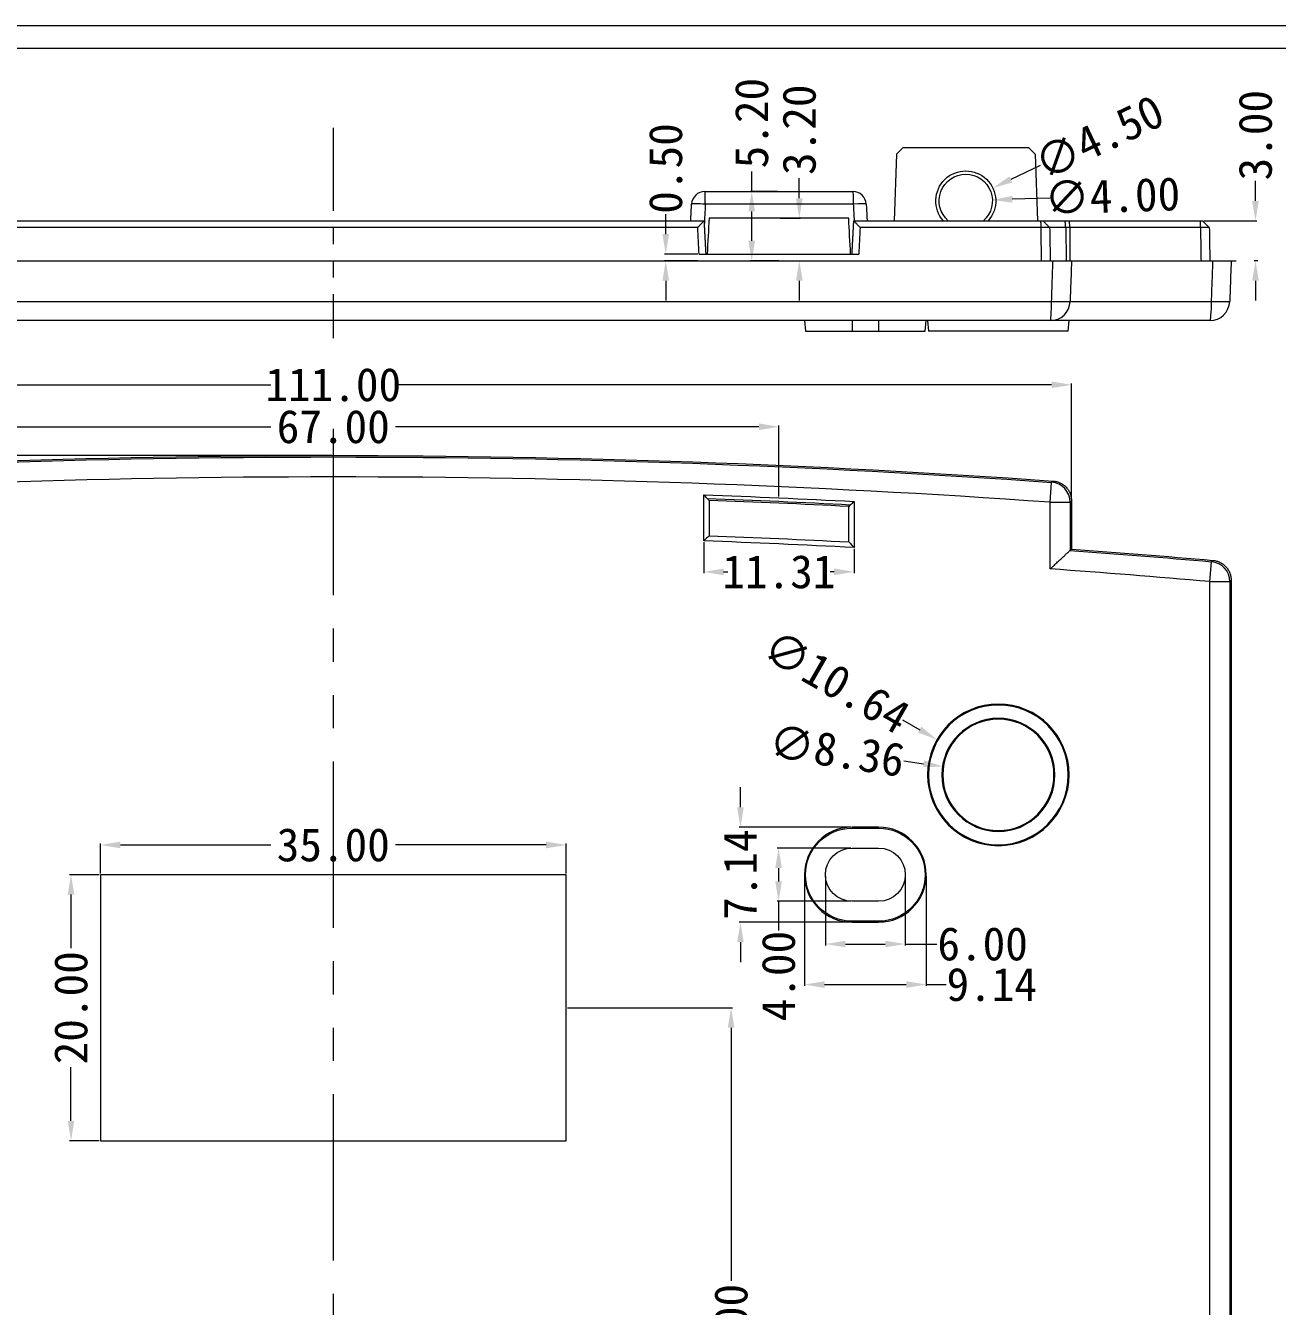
# Model space of a CAD drawing. Extents: x 28 to 864, y 245 to 592.
# Drawn here: x 593.9 to 688, y 495.6 to 591.8 of the extents above; entities that cross this region are included whole.
import ezdxf

# ---------------------------------------------------------------- set-up
doc = ezdxf.new("R2010")
doc.units = 0
doc.header["$MEASUREMENT"] = 0
doc.linetypes.add('PHANTOM', pattern=[2.5, 1.25, -0.25, 0.25, -0.25, 0.25, -0.25])
doc.layers.add('10', color=7, linetype='Continuous')
doc.layers.add('20', color=7, linetype='Continuous')
doc.dimstyles.new('2', dxfattribs={"dimtxt": 2.5, "dimasz": 1.5, "dimexe": 0.1, "dimexo": 0.1, "dimgap": 0.1, "dimtad": 0, "dimzin": 0, "dimdsep": 46, "dimtxsty": 'Standard', "dimcen": 0, "dimclrd": 4, "dimclre": 4, "dimclrt": 3, "dimadec": 1, "dimazin": 0, "dimtfac": 1, "dimtofl": 0, "dimtmove": 0, "dimatfit": 3, "dimfxl": 0.18, "dimtolj": 1, "dimtzin": 0, "dimlwd": 9, "dimlwe": 9, "dimarcsym": 0})

# ---------------------------------------------------------------- blocks, each defined once
blk = doc.blocks.new('*D68')
at = {"color": 4, "linetype": 'Continuous', "lineweight": 9}
for p, q in [((583.553, 556.432), (583.553, 561.772)), ((585.053, 561.672), (612.371, 561.672)), ((649.055, 561.672), (621.737, 561.672)), ((650.555, 556.432), (650.555, 561.772))]:
    blk.add_line(p, q, dxfattribs=at)
for points in [[(585.053, 561.922), (585.053, 561.422), (583.553, 561.672)], [(649.055, 561.922), (649.055, 561.422), (650.555, 561.672)]]:
    blk.add_solid(points, dxfattribs=at)
at = {"layer": 'Defpoints', "color": 0, "linetype": 'Continuous', "lineweight": 9}
for p in [(650.555, 561.672), (583.553, 556.332), (650.555, 556.332)]:
    blk.add_point(p, dxfattribs=at)
at = {"color": 3, "linetype": 'Continuous', "lineweight": 9, "insert": (617.054, 561.672), "char_height": 2.5, "attachment_point": 5}
blk.add_mtext('\\A1;67.00', dxfattribs=at)
blk = doc.blocks.new('*D69')
at = {"color": 4, "linetype": 'Continuous', "lineweight": 9}
for p, q in [((561.554, 556.2), (561.554, 564.927)), ((563.054, 564.827), (612.371, 564.827)), ((671.054, 564.827), (621.737, 564.827)), ((672.554, 556.2), (672.554, 564.927))]:
    blk.add_line(p, q, dxfattribs=at)
for points in [[(563.054, 565.077), (563.054, 564.577), (561.554, 564.827)], [(671.054, 565.077), (671.054, 564.577), (672.554, 564.827)]]:
    blk.add_solid(points, dxfattribs=at)
at = {"layer": 'Defpoints', "color": 0, "linetype": 'Continuous', "lineweight": 9}
for p in [(672.554, 564.827), (561.554, 556.1), (672.554, 556.1)]:
    blk.add_point(p, dxfattribs=at)
at = {"color": 3, "linetype": 'Continuous', "lineweight": 9, "insert": (617.054, 564.827), "char_height": 2.5, "attachment_point": 5}
blk.add_mtext('\\A1;111.00', dxfattribs=at)
blk = doc.blocks.new('*D73')
at = {"color": 4, "linetype": 'Continuous', "lineweight": 9}
for p, q in [((599.554, 528.109), (599.554, 530.343)), ((601.054, 530.243), (612.371, 530.243)), ((633.054, 530.243), (621.737, 530.243)), ((634.554, 528.109), (634.554, 530.343))]:
    blk.add_line(p, q, dxfattribs=at)
for points in [[(601.054, 530.493), (601.054, 529.993), (599.554, 530.243)], [(633.054, 530.493), (633.054, 529.993), (634.554, 530.243)]]:
    blk.add_solid(points, dxfattribs=at)
at = {"layer": 'Defpoints', "color": 0, "linetype": 'Continuous', "lineweight": 9}
for p in [(634.554, 530.243), (599.554, 528.009), (634.554, 528.009)]:
    blk.add_point(p, dxfattribs=at)
at = {"color": 3, "linetype": 'Continuous', "lineweight": 9, "insert": (617.054, 530.243), "char_height": 2.5, "attachment_point": 5}
blk.add_mtext('\\A1;35.00', dxfattribs=at)
blk = doc.blocks.new('*D74')
at = {"color": 4, "linetype": 'Continuous', "lineweight": 9}
for p, q in [((599.454, 528.009), (597.237, 528.009)), ((597.337, 526.509), (597.337, 522.484)), ((597.337, 509.509), (597.337, 513.534)), ((599.454, 508.009), (597.237, 508.009))]:
    blk.add_line(p, q, dxfattribs=at)
for points in [[(597.087, 526.509), (597.587, 526.509), (597.337, 528.009)], [(597.087, 509.509), (597.587, 509.509), (597.337, 508.009)]]:
    blk.add_solid(points, dxfattribs=at)
at = {"layer": 'Defpoints', "color": 0, "linetype": 'Continuous', "lineweight": 9}
for p in [(599.554, 528.009), (597.337, 508.009), (599.554, 508.009)]:
    blk.add_point(p, dxfattribs=at)
at = {"color": 3, "linetype": 'Continuous', "lineweight": 9, "insert": (597.337, 518.009), "char_height": 2.5, "attachment_point": 5, "rotation": 90}
blk.add_mtext('\\A1;20.00', dxfattribs=at)
blk = doc.blocks.new('*D77')
at = {"color": 4, "linetype": 'Continuous', "lineweight": 9}
for p, q in [((634.654, 518.009), (647.061, 518.009)), ((646.961, 516.509), (646.961, 497.484)), ((646.961, 469.509), (646.961, 488.534)), ((643.654, 468.009), (647.061, 468.009))]:
    blk.add_line(p, q, dxfattribs=at)
for points in [[(646.711, 516.509), (647.211, 516.509), (646.961, 518.009)], [(646.711, 469.509), (647.211, 469.509), (646.961, 468.009)]]:
    blk.add_solid(points, dxfattribs=at)
at = {"layer": 'Defpoints', "color": 0, "linetype": 'Continuous', "lineweight": 9}
for p in [(634.554, 518.009), (643.554, 468.009), (646.961, 468.009)]:
    blk.add_point(p, dxfattribs=at)
at = {"color": 3, "linetype": 'Continuous', "lineweight": 9, "insert": (646.961, 493.009), "char_height": 2.5, "attachment_point": 5, "rotation": 90}
blk.add_mtext('\\A1;50.00', dxfattribs=at)
blk = doc.blocks.new('*D82')
at = {"color": 4, "linetype": 'Continuous', "lineweight": 9}
for p, q in [((616.954, 559.509), (547.021, 559.509)), ((547.121, 558.009), (547.121, 518.234)), ((547.121, 469.509), (547.121, 509.284)), ((547.341, 468.009), (547.021, 468.009))]:
    blk.add_line(p, q, dxfattribs=at)
for points in [[(546.871, 558.009), (547.371, 558.009), (547.121, 559.509)], [(546.871, 469.509), (547.371, 469.509), (547.121, 468.009)]]:
    blk.add_solid(points, dxfattribs=at)
at = {"layer": 'Defpoints', "color": 0, "linetype": 'Continuous', "lineweight": 9}
for p in [(547.121, 559.509), (617.054, 559.509), (547.441, 468.009)]:
    blk.add_point(p, dxfattribs=at)
at = {"color": 3, "linetype": 'Continuous', "lineweight": 9, "insert": (547.121, 513.759), "char_height": 2.5, "attachment_point": 5, "rotation": 90}
blk.add_mtext('\\A1;91.50', dxfattribs=at)
blk = doc.blocks.new('*D85')
at = {"color": 4, "linetype": 'Continuous', "lineweight": 9}
for p, q in [((655.954, 530.009), (650.431, 530.009)), ((650.531, 528.509), (650.531, 527.509)), ((655.954, 526.009), (650.431, 526.009)), ((650.531, 526.009), (650.531, 523.824))]:
    blk.add_line(p, q, dxfattribs=at)
for points in [[(650.281, 528.509), (650.781, 528.509), (650.531, 530.009)], [(650.281, 527.509), (650.781, 527.509), (650.531, 526.009)]]:
    blk.add_solid(points, dxfattribs=at)
at = {"layer": 'Defpoints', "color": 0, "linetype": 'Continuous', "lineweight": 9}
for p in [(656.054, 530.009), (650.531, 526.009), (656.054, 526.009)]:
    blk.add_point(p, dxfattribs=at)
at = {"color": 3, "linetype": 'Continuous', "lineweight": 9, "insert": (650.531, 520.391), "char_height": 2.5, "attachment_point": 5, "rotation": 90}
blk.add_mtext('\\A1;4.00', dxfattribs=at)
blk = doc.blocks.new('*D86')
at = {"color": 4, "linetype": 'Continuous', "lineweight": 9}
for p, q in [((647.664, 533.079), (647.664, 534.579)), ((655.954, 531.579), (647.564, 531.579)), ((655.954, 524.439), (647.564, 524.439)), ((647.664, 522.939), (647.664, 521.439))]:
    blk.add_line(p, q, dxfattribs=at)
for points in [[(647.414, 533.079), (647.914, 533.079), (647.664, 531.579)], [(647.414, 522.939), (647.914, 522.939), (647.664, 524.439)]]:
    blk.add_solid(points, dxfattribs=at)
at = {"layer": 'Defpoints', "color": 0, "linetype": 'Continuous', "lineweight": 9}
for p in [(656.054, 531.579), (647.664, 524.439), (656.054, 524.439)]:
    blk.add_point(p, dxfattribs=at)
at = {"color": 3, "linetype": 'Continuous', "lineweight": 9, "insert": (647.664, 528.009), "char_height": 2.5, "attachment_point": 5, "rotation": 90}
blk.add_mtext('\\A1;7.14', dxfattribs=at)
blk = doc.blocks.new('*D87')
at = {"color": 4, "linetype": 'Continuous', "lineweight": 9}
for p, q in [((654.054, 527.909), (654.054, 522.699)), ((660.054, 527.909), (660.054, 522.699)), ((655.554, 522.799), (658.554, 522.799)), ((660.054, 522.799), (662.439, 522.799))]:
    blk.add_line(p, q, dxfattribs=at)
for points in [[(655.554, 523.049), (655.554, 522.549), (654.054, 522.799)], [(658.554, 523.049), (658.554, 522.549), (660.054, 522.799)]]:
    blk.add_solid(points, dxfattribs=at)
at = {"layer": 'Defpoints', "color": 0, "linetype": 'Continuous', "lineweight": 9}
for p in [(654.054, 528.009), (660.054, 528.009), (654.054, 522.799)]:
    blk.add_point(p, dxfattribs=at)
at = {"color": 3, "linetype": 'Continuous', "lineweight": 9, "insert": (665.872, 522.799), "char_height": 2.5, "attachment_point": 5}
blk.add_mtext('\\A1;6.00', dxfattribs=at)
blk = doc.blocks.new('*D88')
at = {"color": 4, "linetype": 'Continuous', "lineweight": 9}
for p, q in [((652.484, 527.909), (652.484, 519.649)), ((661.624, 527.909), (661.624, 519.649)), ((653.984, 519.749), (660.124, 519.749)), ((661.624, 519.749), (663.124, 519.749))]:
    blk.add_line(p, q, dxfattribs=at)
for points in [[(653.984, 519.999), (653.984, 519.499), (652.484, 519.749)], [(660.124, 519.999), (660.124, 519.499), (661.624, 519.749)]]:
    blk.add_solid(points, dxfattribs=at)
at = {"layer": 'Defpoints', "color": 0, "linetype": 'Continuous', "lineweight": 9}
for p in [(652.484, 528.009), (661.624, 528.009), (652.484, 519.749)]:
    blk.add_point(p, dxfattribs=at)
at = {"color": 3, "linetype": 'Continuous', "lineweight": 9, "insert": (666.557, 519.749), "char_height": 2.5, "attachment_point": 5}
blk.add_mtext('\\A1;9.14', dxfattribs=at)
blk = doc.blocks.new('*D89')
at = {"color": 4, "linetype": 'Continuous', "lineweight": 9}
blk.add_line((659.841, 539.656), (661.141, 538.908), dxfattribs=at)
blk.add_solid([(661.266, 539.125), (661.017, 538.691), (662.442, 538.161)], dxfattribs=at)
at = {"layer": 'Defpoints', "color": 0, "linetype": 'Continuous', "lineweight": 9}
for p in [(662.442, 538.161), (671.666, 532.858)]:
    blk.add_point(p, dxfattribs=at)
at = {"color": 3, "linetype": 'Continuous', "lineweight": 9, "insert": (654.878, 542.509), "char_height": 2.5, "attachment_point": 5, "rotation": 330.10838}
blk.add_mtext('\\A1;∅10.64', dxfattribs=at)
blk = doc.blocks.new('*D90')
at = {"color": 4, "linetype": 'Continuous', "lineweight": 9}
blk.add_line((659.953, 536.569), (661.436, 536.347), dxfattribs=at)
blk.add_solid([(661.473, 536.595), (661.399, 536.1), (662.92, 536.126)], dxfattribs=at)
at = {"layer": 'Defpoints', "color": 0, "linetype": 'Continuous', "lineweight": 9}
for p in [(662.92, 536.126), (671.188, 534.892)]:
    blk.add_point(p, dxfattribs=at)
at = {"color": 3, "linetype": 'Continuous', "lineweight": 9, "insert": (654.909, 537.321), "char_height": 2.5, "attachment_point": 5, "rotation": 351.51377}
blk.add_mtext('\\A1;∅8.36', dxfattribs=at)
blk = doc.blocks.new('*D91')
at = {"color": 4, "linetype": 'Continuous', "lineweight": 9}
for p, q in [((644.901, 552.995), (644.901, 550.667)), ((656.208, 552.496), (656.208, 550.667)), ((646.401, 550.767), (646.704, 550.767)), ((654.708, 550.767), (654.404, 550.767))]:
    blk.add_line(p, q, dxfattribs=at)
for points in [[(646.401, 551.017), (646.401, 550.517), (644.901, 550.767)], [(654.708, 551.017), (654.708, 550.517), (656.208, 550.767)]]:
    blk.add_solid(points, dxfattribs=at)
at = {"layer": 'Defpoints', "color": 0, "linetype": 'Continuous', "lineweight": 9}
for p in [(644.901, 553.095), (656.208, 552.596), (656.208, 550.767)]:
    blk.add_point(p, dxfattribs=at)
at = {"color": 3, "linetype": 'Continuous', "lineweight": 9, "insert": (650.554, 550.767), "char_height": 2.5, "attachment_point": 5}
blk.add_mtext('\\A1;11.31', dxfattribs=at)
blk = doc.blocks.new('*D127')
at = {"color": 4, "linetype": 'Continuous', "lineweight": 9}
for p, q in [((686.382, 578.651), (686.382, 580.151)), ((682.5, 577.151), (686.482, 577.151)), ((686.567, 574.151), (686.282, 574.151)), ((686.382, 572.651), (686.382, 571.151))]:
    blk.add_line(p, q, dxfattribs=at)
for points in [[(686.132, 578.651), (686.632, 578.651), (686.382, 577.151)], [(686.132, 572.651), (686.632, 572.651), (686.382, 574.151)]]:
    blk.add_solid(points, dxfattribs=at)
at = {"layer": 'Defpoints', "color": 0, "linetype": 'Continuous', "lineweight": 9}
for p in [(682.4, 577.151), (686.382, 577.151), (686.667, 574.151)]:
    blk.add_point(p, dxfattribs=at)
at = {"color": 3, "linetype": 'Continuous', "lineweight": 9, "insert": (686.382, 583.584), "char_height": 2.5, "attachment_point": 5, "rotation": 90}
blk.add_mtext('\\A1;3.00', dxfattribs=at)
blk = doc.blocks.new('*D128')
at = {"color": 4, "linetype": 'Continuous', "lineweight": 9}
for p, q in [((642.048, 576.151), (642.048, 577.651)), ((644.453, 574.651), (641.948, 574.651)), ((644.453, 574.151), (641.948, 574.151)), ((642.048, 572.651), (642.048, 571.151))]:
    blk.add_line(p, q, dxfattribs=at)
for points in [[(641.798, 576.151), (642.298, 576.151), (642.048, 574.651)], [(641.798, 572.651), (642.298, 572.651), (642.048, 574.151)]]:
    blk.add_solid(points, dxfattribs=at)
at = {"layer": 'Defpoints', "color": 0, "linetype": 'Continuous', "lineweight": 9}
for p in [(642.048, 574.651), (644.553, 574.651), (644.553, 574.151)]:
    blk.add_point(p, dxfattribs=at)
at = {"color": 3, "linetype": 'Continuous', "lineweight": 9, "insert": (642.048, 581.084), "char_height": 2.5, "attachment_point": 5, "rotation": 90}
blk.add_mtext('\\A1;0.50', dxfattribs=at)
blk = doc.blocks.new('*D129')
at = {"color": 4, "linetype": 'Continuous', "lineweight": 9}
for p, q in [((652.09, 578.851), (652.09, 580.351)), ((650.654, 577.351), (652.19, 577.351)), ((650.654, 574.151), (652.19, 574.151)), ((652.09, 572.651), (652.09, 571.151))]:
    blk.add_line(p, q, dxfattribs=at)
for points in [[(651.84, 578.851), (652.34, 578.851), (652.09, 577.351)], [(651.84, 572.651), (652.34, 572.651), (652.09, 574.151)]]:
    blk.add_solid(points, dxfattribs=at)
at = {"layer": 'Defpoints', "color": 0, "linetype": 'Continuous', "lineweight": 9}
for p in [(650.554, 577.351), (652.09, 577.351), (650.554, 574.151)]:
    blk.add_point(p, dxfattribs=at)
at = {"color": 3, "linetype": 'Continuous', "lineweight": 9, "insert": (652.09, 583.993), "char_height": 2.5, "attachment_point": 5, "rotation": 90}
blk.add_mtext('\\A1;3.20', dxfattribs=at)
blk = doc.blocks.new('*D130')
at = {"color": 4, "linetype": 'Continuous', "lineweight": 9}
for p, q in [((648.514, 579.351), (648.514, 580.851)), ((650.454, 579.351), (648.414, 579.351)), ((648.514, 575.651), (648.514, 577.851)), ((650.554, 574.151), (648.414, 574.151))]:
    blk.add_line(p, q, dxfattribs=at)
for points in [[(648.264, 577.851), (648.764, 577.851), (648.514, 579.351)], [(648.264, 575.651), (648.764, 575.651), (648.514, 574.151)]]:
    blk.add_solid(points, dxfattribs=at)
at = {"layer": 'Defpoints', "color": 0, "linetype": 'Continuous', "lineweight": 9}
for p in [(648.514, 579.351), (650.554, 579.351), (650.654, 574.151)]:
    blk.add_point(p, dxfattribs=at)
at = {"color": 3, "linetype": 'Continuous', "lineweight": 9, "insert": (648.514, 584.493), "char_height": 2.5, "attachment_point": 5, "rotation": 90}
blk.add_mtext('\\A1;5.20', dxfattribs=at)
blk = doc.blocks.new('*D132')
at = {"color": 4, "linetype": 'Continuous', "lineweight": 9}
blk.add_line((670.199, 581.308), (667.992, 580.26), dxfattribs=at)
blk.add_solid([(667.885, 580.486), (668.099, 580.034), (666.637, 579.616)], dxfattribs=at)
at = {"layer": 'Defpoints', "color": 0, "linetype": 'Continuous', "lineweight": 9}
for p in [(666.637, 579.616), (662.573, 577.685)]:
    blk.add_point(p, dxfattribs=at)
at = {"color": 3, "linetype": 'Continuous', "lineweight": 9, "insert": (674.618, 583.407), "char_height": 2.5, "attachment_point": 5, "rotation": 25.40936}
blk.add_mtext('\\A1;∅4.50', dxfattribs=at)
blk = doc.blocks.new('*D133')
at = {"color": 4, "linetype": 'Continuous', "lineweight": 9}
blk.add_line((670.941, 578.861), (668.103, 578.767), dxfattribs=at)
blk.add_solid([(668.095, 579.017), (668.111, 578.517), (666.604, 578.717)], dxfattribs=at)
at = {"layer": 'Defpoints', "color": 0, "linetype": 'Continuous', "lineweight": 9}
for p in [(662.606, 578.585), (666.604, 578.717)]:
    blk.add_point(p, dxfattribs=at)
at = {"color": 3, "linetype": 'Continuous', "lineweight": 9, "insert": (675.621, 579.016), "char_height": 2.5, "attachment_point": 5, "rotation": 1.89799}
blk.add_mtext('\\A1;∅4.00', dxfattribs=at)

msp = doc.modelspace()

# ---------------------------------------------------------------- linework, layer by layer
at = {"color": 7, "linetype": 'Continuous', "lineweight": 9}
for p, q in [((510.898, 591.82), (864.276, 591.82)), ((512.581, 590.138), (862.593, 590.138))]:
    msp.add_line(p, q, dxfattribs=at)
at = {"layer": '10', "color": 1, "linetype": 'PHANTOM', "lineweight": 9, "ltscale": 5}
msp.add_line((617.054, 584.15), (617.054, 568.328), dxfattribs=at)
at = {"layer": '10', "color": 1, "linetype": 'PHANTOM', "lineweight": 9, "ltscale": 10}
for p, q in [((547.441, 574.151), (686.667, 574.151)), ((617.054, 561.509), (617.054, 374.263))]:
    msp.add_line(p, q, dxfattribs=at)
at = {"layer": '20', "color": 7, "linetype": 'Continuous', "lineweight": 9}
for p, q in [((659.902, 582.651), (659.384, 582.151)), ((659.902, 582.651), (669.308, 582.651)), ((669.826, 582.151), (669.308, 582.651)), ((659.384, 582.151), (659.21, 577.151)), ((669.826, 582.151), (670, 577.151)), ((644.987, 579.351), (656.121, 579.351)), ((656.172, 578.403), (645.024, 578.403)), ((589.185, 577.151), (644.923, 577.151)), ((644.449, 576.651), (589.66, 576.651)), ((655.804, 577.351), (645.304, 577.351)), ((656.185, 577.151), (670.224, 577.151)), ((670.259, 576.651), (656.659, 576.651)), ((672.078, 577.151), (672.397, 577.151)), ((672.115, 576.651), (672.159, 574.151)), ((672.434, 576.651), (672.115, 576.651)), ((672.434, 576.651), (672.397, 577.151)), ((672.397, 577.151), (682.227, 577.151)), ((672.434, 576.651), (672.437, 574.151)), ((682.271, 576.651), (672.434, 576.651)), ((644.553, 574.651), (656.554, 574.651)), ((562.947, 574.151), (671.161, 574.151)), ((672.554, 574.151), (683.185, 574.151)), ((563.054, 571.099), (671.054, 571.099)), ((672.448, 571.099), (683.079, 571.099)), ((670.948, 569.651), (563.16, 569.651)), ((652.484, 569.651), (652.554, 568.851)), ((656.054, 569.651), (656.054, 568.851)), ((658.054, 569.651), (658.054, 568.851)), ((661.554, 568.851), (661.624, 569.651)), ((661.734, 569.651), (661.804, 568.851)), ((682.948, 569.651), (670.948, 569.651)), ((672.304, 568.851), (672.374, 569.651)), ((652.554, 568.851), (656.054, 568.851)), ((656.054, 568.851), (658.054, 568.851)), ((658.054, 568.851), (661.554, 568.851)), ((667.054, 568.851), (661.804, 568.851)), ((672.304, 568.851), (667.054, 568.851)), ((670.948, 556.001), (671.054, 557.496)), ((644.901, 553.095), (644.901, 556.56)), ((645.304, 556.141), (645.304, 553.484)), ((655.804, 553.021), (655.804, 555.679)), ((656.208, 556.063), (656.208, 552.596)), ((670.948, 556.001), (672.448, 556.001)), ((670.948, 550.988), (670.948, 556.001)), ((672.448, 556.001), (672.448, 552.383)), ((672.554, 556.1), (672.554, 552.482)), ((682.948, 550.039), (683.079, 551.532)), ((682.948, 550.039), (684.448, 550.039)), ((682.948, 386.438), (682.948, 550.039)), ((684.448, 550.039), (684.448, 386.438)), ((684.554, 550.137), (684.554, 386.34)), ((658.054, 531.579), (656.054, 531.579)), ((656.054, 531.579), (656.054, 531.509)), ((656.054, 531.509), (658.054, 531.509)), ((658.054, 531.579), (658.054, 531.509)), ((656.054, 530.009), (658.054, 530.009)), ((634.554, 528.009), (599.554, 528.009)), ((599.554, 528.009), (599.554, 508.009)), ((634.554, 508.009), (634.554, 528.009)), ((658.054, 526.009), (656.054, 526.009)), ((658.054, 524.509), (656.054, 524.509)), ((656.054, 524.439), (656.054, 524.509)), ((656.054, 524.439), (658.054, 524.439)), ((658.054, 524.439), (658.054, 524.509)), ((599.554, 508.009), (634.554, 508.009))]:
    msp.add_line(p, q, dxfattribs=at)
at = {"layer": '20', "color": 7, "linetype": 'Continuous', "lineweight": 9, "extrusion": (-6.70362e-16, -5.60665e-33, -1)}
for radius in [5.32, 4.18]:
    msp.add_circle((-667.054, 535.509), radius, dxfattribs=at)
at = {"layer": '20', "color": 7, "linetype": 'Continuous', "lineweight": 9, "extrusion": (0, 0, -1)}
for radius in [5.25, 4.25]:
    msp.add_circle((-667.054, 535.509), radius, dxfattribs=at)
for radius, start, end in [(2.25, 318.18937, 221.81061), (2, 311.40563, 90), (2, 90, 228.59437)]:
    msp.add_arc((-664.605, 578.651), radius, start, end, dxfattribs=at)
at = {"layer": '20', "color": 7, "linetype": 'Continuous', "lineweight": 9}
for centre, radius, start, end in [((644.987, 578.351), 1, 90, 177), ((656.121, 578.351), 1, 3, 90), ((670.948, 571.151), 1.5, 270, 358), ((682.948, 571.151), 1.5, 270, 358), ((617.054, -206.366), 764.269, 85.956292, 94.043708), ((617.054, -206.366), 763.03, 87.089017, 87.878227), ((617.054, -206.366), 759.971, 87.046828, 87.900129), ((617.054, -206.366), 759.269, 85.021237, 85.929618), ((656.054, 528.009), 3.57, 90, 270), ((658.054, 528.009), 3.57, 270, 90)]:
    msp.add_arc(centre, radius, start, end, dxfattribs=at)
at = {"layer": '20', "color": 7, "linetype": 'Continuous', "lineweight": 9, "extrusion": (-6.70362e-16, -5.60665e-33, -1)}
for centre, radius, start, end in [((-617.054, -206.366), 765.875, 85.948847, 94.051153), ((-617.054, -206.366), 765.768, 85.956292, 94.043708), ((-617.054, -206.366), 763.433, 92.090344, 92.939768), ((-617.054, -206.366), 763.171, 92.110749, 92.92108), ((-617.054, -206.366), 760.375, 92.129184, 92.921155), ((-617.054, -206.366), 760.768, 94.175541, 94.978763), ((-617.054, -206.366), 760.875, 94.183003, 94.986135), ((-656.054, 528.009), 3.5, 270, 90), ((-658.054, 528.009), 3.5, 90, 270), ((-656.054, 528.009), 2, 270, 90), ((-658.054, 528.009), 2, 90, 270)]:
    msp.add_arc(centre, radius, start, end, dxfattribs=at)
at = {"layer": '20', "color": 7, "linetype": 'Continuous', "lineweight": 9}
for centre, major_axis, ratio, start_param, end_param in [((644.987, 578.351), (0, 1), 0.036659, 4.764749, 6.283185), ((656.121, 578.351), (0, 1), 0.05127, 4.764749, 6.283185), ((644.987, 578.351), (-0.999, 0.052), 0.054211, 4.678563, 6.283185), ((656.121, 578.351), (0.999, 0.052), 0.049657, 0, 1.516901), ((670.948, 571.151), (0, -1.5), 0.070517, 0, 1.53589), ((670.948, 571.151), (-1.499, 0.052), 0.032502, 1.642507, 3.141593), ((682.948, 571.151), (0, -1.5), 0.086786, 0, 1.53589), ((682.948, 571.151), (-1.499, 0.052), 0.031975, 1.658809, 3.141593), ((670.948, 556.001), (-1.023, 1.097), 0.998863, 3.962846, 5.461932), ((682.948, 550.039), (-1.014, 1.106), 0.99888, 3.970997, 5.453781)]:
    msp.add_ellipse(centre, major_axis=major_axis, ratio=ratio, start_param=start_param, end_param=end_param, dxfattribs=at)
for points, degree, knots in [([(643.923, 577.151), (643.941, 577.499), (643.96, 577.847), (643.978, 578.195), (643.981, 578.264), (643.985, 578.334), (643.989, 578.403)], 3, [0, 0, 0, 0, 0.833728, 0.833728, 0.833728, 1, 1, 1, 1]), ([(657.119, 578.403), (657.123, 578.337), (657.126, 578.27), (657.13, 578.204), (657.148, 577.853), (657.167, 577.502), (657.185, 577.151)], 3, [0, 0, 0, 0, 0.159094, 0.159094, 0.159094, 1, 1, 1, 1]), ([(644.923, 577.151), (644.857, 577.082), (644.792, 577.012), (644.726, 576.943), (644.68, 576.894), (644.633, 576.846), (644.587, 576.797), (644.541, 576.748), (644.495, 576.7), (644.449, 576.651)], 3, [0, 0, 0, 0, 0.415447, 0.415447, 0.415447, 0.707723, 0.707723, 0.707723, 1, 1, 1, 1]), ([(656.659, 576.651), (656.595, 576.719), (656.53, 576.787), (656.465, 576.855), (656.419, 576.905), (656.372, 576.954), (656.325, 577.003), (656.278, 577.052), (656.232, 577.102), (656.185, 577.151)], 3, [0, 0, 0, 0, 0.409121, 0.409121, 0.409121, 0.704561, 0.704561, 0.704561, 1, 1, 1, 1]), ([(670.224, 577.151), (670.297, 577.151), (670.35, 577.151), (670.407, 577.151), (670.4, 577.151)], 2, [0, 0, 0, 0.5, 0.5, 1, 1, 1]), ([(670.303, 574.151), (670.295, 574.617), (670.287, 575.084), (670.279, 575.55), (670.272, 575.917), (670.266, 576.284), (670.259, 576.651)], 3, [0, 0, 0, 0, 0.559823, 0.559823, 0.559823, 1, 1, 1, 1]), ([(670.402, 577.151), (670.386, 577.151), (670.888, 577.151), (671.39, 577.151), (672.078, 577.151)], 2, [0, 0, 0, 0.5, 0.5, 1, 1, 1]), ([(672.115, 576.651), (672.008, 576.652), (671.793, 576.653), (671.499, 576.654), (671.248, 576.654), (671.058, 576.654), (670.934, 576.653), (670.918, 576.652), (670.91, 576.651)], 3, [0, 0, 0, 0, 0.166689, 0.333356, 0.500011, 0.666663, 0.833323, 1, 1, 1, 1]), ([(670.91, 576.651), (670.916, 576.314), (670.922, 575.977), (670.928, 575.64), (670.937, 575.144), (670.945, 574.647), (670.954, 574.151)], 3, [0, 0, 0, 0, 0.404261, 0.404261, 0.404261, 1, 1, 1, 1]), ([(682.227, 577.151), (682.299, 577.151), (682.351, 577.151), (682.407, 577.151), (682.4, 577.151)], 2, [0, 0, 0, 0.5, 0.5, 1, 1, 1]), ([(682.314, 574.151), (682.306, 574.617), (682.298, 575.084), (682.29, 575.55), (682.283, 575.917), (682.277, 576.284), (682.271, 576.651)], 3, [0, 0, 0, 0, 0.559826, 0.559826, 0.559826, 1, 1, 1, 1]), ([(682.91, 576.651), (682.916, 576.314), (682.922, 575.977), (682.928, 575.641), (682.937, 575.144), (682.945, 574.647), (682.954, 574.151)], 3, [0, 0, 0, 0, 0.404124, 0.404124, 0.404124, 1, 1, 1, 1]), ([(671.054, 571.099), (671.072, 571.615), (671.09, 572.131), (671.108, 572.647), (671.126, 573.149), (671.143, 573.65), (671.161, 574.151)], 3, [0, 0, 0, 0, 0.507456, 0.507456, 0.507456, 1, 1, 1, 1]), ([(671.161, 574.151), (671.328, 574.151), (671.496, 574.151), (671.65, 574.151), (671.804, 574.151), (671.949, 574.151), (672.072, 574.151), (672.195, 574.151), (672.301, 574.151), (672.379, 574.151), (672.458, 574.151), (672.512, 574.151), (672.537, 574.151), (672.548, 574.151), (672.554, 574.151)], 3, [0, 0, 0, 0, 0.225272, 0.225272, 0.225272, 0.450554, 0.450554, 0.450554, 0.6757, 0.6757, 0.6757, 0.900801, 0.900801, 1, 1, 1, 1]), ([(672.554, 574.151), (672.528, 573.416), (672.503, 572.681), (672.477, 571.946), (672.467, 571.664), (672.457, 571.381), (672.448, 571.099)], 3, [0, 0, 0, 0, 0.722319, 0.722319, 0.722319, 1, 1, 1, 1]), ([(683.079, 571.099), (683.097, 571.615), (683.115, 572.131), (683.133, 572.647), (683.15, 573.149), (683.168, 573.65), (683.185, 574.151)], 3, [0, 0, 0, 0, 0.507472, 0.507472, 0.507472, 1, 1, 1, 1]), ([(683.185, 574.151), (683.352, 574.151), (683.519, 574.151), (683.672, 574.151), (683.825, 574.151), (683.968, 574.151), (684.09, 574.151), (684.211, 574.151), (684.314, 574.151), (684.391, 574.151), (684.467, 574.151), (684.518, 574.151), (684.541, 574.151), (684.545, 574.151), (684.55, 574.151), (684.554, 574.151)], 3, [0, 0, 0, 0, 0.227586, 0.227586, 0.227586, 0.455181, 0.455181, 0.455181, 0.682643, 0.682643, 0.682643, 0.910063, 0.910063, 0.910063, 1, 1, 1, 1]), ([(684.554, 574.151), (684.528, 573.415), (684.503, 572.68), (684.477, 571.945), (684.467, 571.663), (684.457, 571.381), (684.448, 571.099)], 3, [0, 0, 0, 0, 0.722795, 0.722795, 0.722795, 1, 1, 1, 1]), ([(671.054, 557.496), (671.072, 557.513), (671.09, 557.53), (671.108, 557.547), (671.126, 557.563), (671.143, 557.579), (671.161, 557.596)], 3, [0, 0, 0, 0, 0.507456, 0.507456, 0.507456, 1, 1, 1, 1]), ([(671.161, 557.596), (671.255, 557.589), (671.347, 557.574), (671.483, 557.538), (671.527, 557.524), (671.615, 557.492), (671.659, 557.473), (671.786, 557.412), (671.866, 557.365), (672.017, 557.254), (672.088, 557.191), (672.215, 557.054), (672.272, 556.98), (672.372, 556.822), (672.415, 556.737), (672.484, 556.563), (672.51, 556.474), (672.545, 556.289), (672.554, 556.195), (672.554, 556.1)], 3, [0, 0, 0, 0, 0.125, 0.125, 0.1875, 0.1875, 0.25, 0.25, 0.375, 0.375, 0.5, 0.5, 0.625, 0.625, 0.75, 0.75, 0.875, 0.875, 1, 1, 1, 1]), ([(655.946, 555.814), (655.989, 555.855), (656.032, 555.897), (656.076, 555.938), (656.12, 555.98), (656.164, 556.021), (656.208, 556.063)], 3, [0, 0, 0, 0, 0.497323, 0.497323, 0.497323, 1, 1, 1, 1]), ([(672.554, 556.1), (672.528, 556.076), (672.503, 556.052), (672.477, 556.029), (672.467, 556.019), (672.457, 556.01), (672.448, 556.001)], 3, [0, 0, 0, 0, 0.722319, 0.722319, 0.722319, 1, 1, 1, 1]), ([(670.948, 550.988), (670.99, 551.027), (671.033, 551.067), (671.116, 551.145), (671.158, 551.184), (671.283, 551.3), (671.366, 551.378), (671.529, 551.529), (671.608, 551.602), (671.762, 551.746), (671.837, 551.816), (671.981, 551.95), (672.049, 552.012), (672.173, 552.128), (672.231, 552.182), (672.304, 552.25), (672.326, 552.27), (672.365, 552.307), (672.383, 552.323), (672.426, 552.364), (672.443, 552.38), (672.448, 552.383)], 3, [0, 0, 0, 0, 0.0625, 0.0625, 0.125, 0.125, 0.25, 0.25, 0.375, 0.375, 0.5, 0.5, 0.625, 0.625, 0.75, 0.75, 0.8125, 0.8125, 0.875, 0.875, 1, 1, 1, 1]), ([(683.079, 551.532), (683.097, 551.549), (683.115, 551.565), (683.133, 551.582), (683.15, 551.598), (683.168, 551.614), (683.185, 551.63)], 3, [0, 0, 0, 0, 0.507472, 0.507472, 0.507472, 1, 1, 1, 1]), ([(683.185, 551.63), (683.278, 551.622), (683.369, 551.605), (683.503, 551.568), (683.546, 551.554), (683.633, 551.521), (683.676, 551.502), (683.801, 551.44), (683.88, 551.392), (684.028, 551.281), (684.097, 551.218), (684.223, 551.081), (684.278, 551.008), (684.376, 550.851), (684.418, 550.767), (684.485, 550.595), (684.511, 550.506), (684.545, 550.324), (684.554, 550.23), (684.554, 550.137)], 3, [0, 0, 0, 0, 0.125, 0.125, 0.1875, 0.1875, 0.25, 0.25, 0.375, 0.375, 0.5, 0.5, 0.625, 0.625, 0.75, 0.75, 0.875, 0.875, 1, 1, 1, 1]), ([(684.554, 550.137), (684.528, 550.113), (684.503, 550.089), (684.477, 550.066), (684.467, 550.057), (684.457, 550.048), (684.448, 550.039)], 3, [0, 0, 0, 0, 0.722795, 0.722795, 0.722795, 1, 1, 1, 1])]:
    msp.add_open_spline(points, degree=degree, knots=knots, dxfattribs=at)
for points, degree in [([(645.024, 578.403), (644.996, 577.874), (644.968, 577.345), (644.941, 576.816)], 3), ([(656.238, 577.151), (656.216, 577.568), (656.194, 577.986), (656.172, 578.403)], 3), ([(644.553, 574.651), (644.518, 575.318), (644.483, 575.984), (644.449, 576.651)], 3), ([(644.923, 577.151), (645.054, 574.651)], 1), ([(645.304, 577.351), (645.257, 576.451), (645.21, 575.551), (645.163, 574.651)], 3), ([(655.946, 574.651), (655.898, 575.551), (655.851, 576.451), (655.804, 577.351)], 3), ([(656.054, 574.651), (656.185, 577.151)], 1), ([(656.659, 576.651), (656.624, 575.984), (656.589, 575.318), (656.554, 574.651)], 3), ([(670.224, 577.151), (670.259, 576.651)], 1), ([(670.896, 576.653), (670.833, 576.657), (670.564, 576.656), (670.259, 576.651)], 3), ([(670.899, 576.652), (670.399, 577.151)], 1), ([(672.115, 576.651), (672.078, 577.151)], 1), ([(682.271, 576.651), (682.256, 576.818), (682.242, 576.984), (682.227, 577.151)], 3), ([(682.897, 576.653), (682.835, 576.656), (682.572, 576.656), (682.271, 576.651)], 3), ([(682.9, 576.652), (682.399, 577.151)], 1), ([(682.9, 576.652), (682.399, 577.151)], 1), ([(645.163, 556.288), (645.075, 556.378), (644.988, 556.469), (644.901, 556.56)], 3), ([(645.304, 556.141), (645.257, 556.19), (645.21, 556.239), (645.163, 556.288)], 3), ([(655.946, 555.814), (655.898, 555.769), (655.851, 555.724), (655.804, 555.679)], 3), ([(645.304, 553.484), (645.17, 553.355), (645.035, 553.225), (644.901, 553.095)], 3), ([(655.804, 553.021), (655.939, 552.88), (656.073, 552.738), (656.208, 552.596)], 3), ([(672.448, 552.383), (672.483, 552.416), (672.519, 552.449), (672.554, 552.482)], 3)]:
    msp.add_open_spline(points, degree=degree, dxfattribs=at)

# ---------------------------------------------------------------- dimensions: what is measured, and where the dimension line sits
at = {"linetype": 'Continuous', "lineweight": 9}
for base, p1, p2, picture, middle in [((648.514, 579.351), (650.654, 574.151), (650.554, 579.351), '*D130', (648.514, 584.493)), ((652.09, 577.351), (650.554, 574.151), (650.554, 577.351), '*D129', (652.09, 583.993)), ((686.382, 577.151), (686.667, 574.151), (682.4, 577.151), '*D127', (686.382, 583.584)), ((642.048, 574.651), (644.553, 574.151), (644.553, 574.651), '*D128', (642.048, 581.084)), ((547.121, 559.509), (547.441, 468.009), (617.054, 559.509), '*D82', (547.121, 513.759)), ((597.337, 508.009), (599.554, 528.009), (599.554, 508.009), '*D74', (597.337, 518.009)), ((646.961, 468.009), (634.554, 518.009), (643.554, 468.009), '*D77', (646.961, 493.009))]:
    dim = msp.add_linear_dim(base=base, p1=p1, p2=p2, angle=90, dimstyle='2', dxfattribs=at)
    dim.commit()
    dim.dimension.update_dxf_attribs({"geometry": picture, "text_midpoint": middle})
for p1, p2, picture, middle in [((662.573, 577.685), (666.637, 579.616), '*D132', (674.618, 583.407)), ((662.606, 578.585), (666.604, 578.717), '*D133', (675.621, 579.016))]:
    dim = msp.add_diameter_dim_2p(p1=p1, p2=p2, dimstyle='2', dxfattribs=at)
    dim.commit()
    dim.dimension.update_dxf_attribs({"geometry": picture, "text_midpoint": middle, "dimtype": 163})
for base, p1, p2, picture, middle in [((672.554, 564.827), (561.554, 556.1), (672.554, 556.1), '*D69', (617.054, 564.827)), ((650.555, 561.672), (583.553, 556.332), (650.555, 556.332), '*D68', (617.054, 561.672)), ((656.208, 550.767), (644.901, 553.095), (656.208, 552.596), '*D91', (650.554, 550.767)), ((634.554, 530.243), (599.554, 528.009), (634.554, 528.009), '*D73', (617.054, 530.243))]:
    dim = msp.add_linear_dim(base=base, p1=p1, p2=p2, dimstyle='2', dxfattribs=at)
    dim.commit()
    dim.dimension.update_dxf_attribs({"geometry": picture, "text_midpoint": middle})
for p1, p2, picture, middle in [((671.666, 532.858), (662.442, 538.161), '*D89', (654.878, 542.509)), ((671.188, 534.892), (662.92, 536.126), '*D90', (654.909, 537.321))]:
    dim = msp.add_diameter_dim_2p(p1=p1, p2=p2, dimstyle='2', dxfattribs=at)
    dim.commit()
    dim.dimension.update_dxf_attribs({"geometry": picture, "text_midpoint": middle})
for base, p1, p2, picture, middle in [((647.664, 524.439), (656.054, 531.579), (656.054, 524.439), '*D86', (647.664, 528.009)), ((650.531, 526.009), (656.054, 530.009), (656.054, 526.009), '*D85', (650.531, 520.391))]:
    dim = msp.add_linear_dim(base=base, p1=p1, p2=p2, angle=90, dimstyle='2', dxfattribs=at)
    dim.commit()
    dim.dimension.update_dxf_attribs({"geometry": picture, "text_midpoint": middle, "dimtype": 160})
for base, p1, p2, picture, middle in [((652.484, 519.749), (661.624, 528.009), (652.484, 528.009), '*D88', (666.557, 519.749)), ((654.054, 522.799), (660.054, 528.009), (654.054, 528.009), '*D87', (665.872, 522.799))]:
    dim = msp.add_linear_dim(base=base, p1=p1, p2=p2, dimstyle='2', dxfattribs=at)
    dim.commit()
    dim.dimension.update_dxf_attribs({"geometry": picture, "text_midpoint": middle, "dimtype": 160})

doc.saveas('drawing.dxf')
